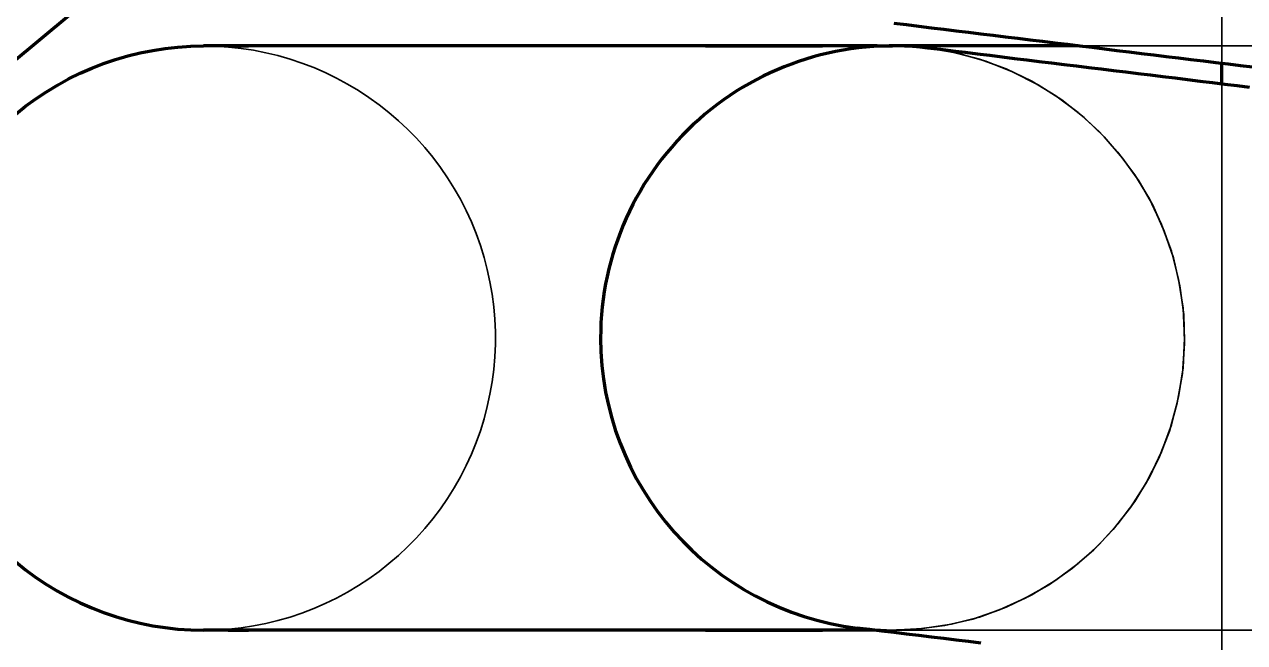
# Model space of a CAD drawing. Header units: millimetres. Extents: x 0 to 2382, y 0 to 420.
# Drawn here: x 148.272 to 153.182, y 161.078 to 163.565 of the extents above; entities that cross this region are included whole.
import ezdxf

# ---------------------------------------------------------------- set-up
doc = ezdxf.new("R2010")
doc.units = ezdxf.units.MM
doc.linetypes.add('IRAM-E-TRAZOS', pattern=[5, 4, -1])
doc.layers.add('01-VISIBLE', color=7, linetype='CONTINUOUS', lineweight=70)
doc.layers.add('02-OCULTA', color=4, linetype='IRAM-E-TRAZOS', lineweight=35)

msp = doc.modelspace()

# ---------------------------------------------------------------- linework, layer by layer
at = {"layer": '01-VISIBLE'}
for p, q in [((148.2216, 163.4102), (148.4519, 163.6025)), ((149.1745, 163.4781), (149.0924, 163.4781)), ((149.0924, 163.4781), (149.1745, 163.4781)), ((151.0134, 163.4781), (149.6453, 163.4781)), ((151.7036, 163.4781), (151.4842, 163.4781)), ((153.0909, 163.325), (153.0909, 163.4075)), ((149.1745, 161.1281), (149.0924, 161.1281)), ((149.0924, 161.1281), (149.1745, 161.1281)), ((151.0134, 161.1281), (149.6453, 161.1281)), ((151.6943, 161.1281), (151.4842, 161.1281))]:
    msp.add_line(p, q, dxfattribs=at)
for points in [[(153.2155, 163.3923), (153.1657, 163.3983), (153.116, 163.4044), (153.0662, 163.4105), (153.0165, 163.4166), (152.9667, 163.4227), (152.917, 163.4287), (152.8672, 163.4348), (152.8175, 163.4409), (152.7677, 163.447), (152.7179, 163.4531), (152.6682, 163.4591), (152.6184, 163.4652), (152.5687, 163.4713), (152.5189, 163.4774), (152.4692, 163.4835), (152.4194, 163.4895), (152.3697, 163.4956), (152.3199, 163.5017), (152.2701, 163.5078), (152.2204, 163.5139), (152.1706, 163.5199), (152.1209, 163.526), (152.0711, 163.5321), (152.0214, 163.5382), (151.9716, 163.5442), (151.9219, 163.5503), (151.8721, 163.5564), (151.8224, 163.5625), (151.7726, 163.5686)], [(148.2375, 163.2032), (148.2774, 163.2353), (148.3188, 163.2656), (148.3614, 163.2941), (148.4052, 163.3207), (148.4502, 163.3454), (148.4962, 163.368), (148.5431, 163.3887), (148.5909, 163.4073), (148.6394, 163.4237), (148.6886, 163.4381), (148.7384, 163.4503), (148.7887, 163.4603), (148.8394, 163.4681), (148.8903, 163.4737), (148.9415, 163.477), (148.9927, 163.4781)], [(149.0924, 163.4781), (149.0758, 163.4781), (149.0592, 163.4781), (149.0425, 163.4781), (149.0259, 163.4781), (149.0093, 163.4781), (148.9927, 163.4781)], [(149.0924, 163.4781), (149.0758, 163.4781), (149.0592, 163.4781), (149.0425, 163.4781), (149.0259, 163.4781), (149.0093, 163.4781), (148.9927, 163.4781)], [(149.6453, 163.4781), (149.593, 163.4781), (149.5407, 163.4781), (149.4884, 163.4781), (149.4361, 163.4781), (149.3838, 163.4781), (149.3315, 163.4781), (149.2792, 163.4781), (149.2268, 163.4781), (149.1745, 163.4781)], [(151.4842, 163.4781), (151.4319, 163.4781), (151.3795, 163.4781), (151.3272, 163.4781), (151.2749, 163.4781), (151.2226, 163.4781), (151.1703, 163.4781), (151.118, 163.4781), (151.0657, 163.4781), (151.0134, 163.4781)], [(151.0134, 163.4781), (151.0657, 163.4781), (151.118, 163.4781), (151.1703, 163.4781), (151.2226, 163.4781), (151.2749, 163.4781), (151.3272, 163.4781), (151.3795, 163.4781), (151.4319, 163.4781), (151.4842, 163.4781)], [(151.7036, 163.4781), (151.714, 163.4781), (151.7243, 163.4781), (151.7347, 163.4781), (151.7451, 163.4781), (151.7555, 163.4781), (151.7659, 163.4781)], [(152.5127, 163.4781), (152.4593, 163.4781), (152.406, 163.4781), (152.3527, 163.4781), (152.2993, 163.4781), (152.246, 163.4781), (152.1926, 163.4781), (152.1393, 163.4781), (152.0859, 163.4781), (152.0326, 163.4781), (151.9792, 163.4781), (151.9259, 163.4781), (151.8725, 163.4781), (151.8192, 163.4781), (151.7659, 163.4781)], [(153.202, 163.3114), (153.1522, 163.3175), (153.1025, 163.3235), (153.0527, 163.3296), (153.003, 163.3357), (152.9532, 163.3418), (152.9035, 163.3479), (152.8537, 163.3539), (152.804, 163.36), (152.7542, 163.3661), (152.7044, 163.3722), (152.6547, 163.3783), (152.6049, 163.3843), (152.5552, 163.3904), (152.5054, 163.3965), (152.4557, 163.4026), (152.4059, 163.4087), (152.3562, 163.4147), (152.3064, 163.4208), (152.2567, 163.4269), (152.2069, 163.433), (152.1571, 163.4391), (152.1074, 163.4451), (152.0576, 163.4512), (152.0079, 163.4573), (151.9581, 163.4634), (151.9084, 163.4695)], [(148.2375, 161.403), (148.2774, 161.3709), (148.3188, 161.3406), (148.3614, 161.3121), (148.4052, 161.2856), (148.4502, 161.2609), (148.4962, 161.2382), (148.5431, 161.2176), (148.5909, 161.199), (148.6394, 161.1825), (148.6886, 161.1682), (148.7384, 161.156), (148.7887, 161.146), (148.8394, 161.1382), (148.8903, 161.1326), (148.9415, 161.1292), (148.9927, 161.1281)], [(149.0924, 161.1281), (149.0758, 161.1281), (149.0592, 161.1281), (149.0425, 161.1281), (149.0259, 161.1281), (149.0093, 161.1281), (148.9927, 161.1281)], [(149.0924, 161.1281), (149.0758, 161.1281), (149.0592, 161.1281), (149.0425, 161.1281), (149.0259, 161.1281), (149.0093, 161.1281), (148.9927, 161.1281)], [(149.6453, 161.1281), (149.593, 161.1281), (149.5407, 161.1281), (149.4884, 161.1281), (149.4361, 161.1281), (149.3838, 161.1281), (149.3315, 161.1281), (149.2792, 161.1281), (149.2268, 161.1281), (149.1745, 161.1281)], [(151.4842, 161.1281), (151.4319, 161.1281), (151.3795, 161.1281), (151.3272, 161.1281), (151.2749, 161.1281), (151.2226, 161.1281), (151.1703, 161.1281), (151.118, 161.1281), (151.0657, 161.1281), (151.0134, 161.1281)], [(151.0134, 161.1281), (151.0657, 161.1281), (151.118, 161.1281), (151.1703, 161.1281), (151.2226, 161.1281), (151.2749, 161.1281), (151.3272, 161.1281), (151.3795, 161.1281), (151.4319, 161.1281), (151.4842, 161.1281)], [(152.1209, 161.076), (152.0711, 161.0821), (152.0214, 161.0882), (151.9716, 161.0942), (151.9219, 161.1003), (151.8721, 161.1064), (151.8224, 161.1125), (151.7726, 161.1186), (151.7228, 161.1246), (151.6731, 161.1307), (151.6233, 161.1368)]]:
    msp.add_lwpolyline(points, dxfattribs=at)
for start, end in [(83.0333, -180), (83.0311, 83.0333), (-180, -96.9667), (180, -96.9667)]:
    msp.add_arc((151.7659, 162.3031), 1.175, start, end, dxfattribs=at)
at = {"layer": '02-OCULTA'}
for p, q in [((153.0909, 165.9781), (153.0909, 155.8781)), ((153.0909, 165.9781), (153.0909, 155.8781)), ((153.0909, 155.8781), (153.0909, 165.9781)), ((153.0909, 163.4075), (153.0909, 165.775)), ((149.6453, 163.4781), (151.0134, 163.4781)), ((151.4842, 163.4781), (151.7036, 163.4781)), ((153.0909, 160.9575), (153.0909, 163.325)), ((149.6453, 161.1281), (151.0134, 161.1281)), ((151.4842, 161.1281), (151.7036, 161.1281)), ((151.7036, 161.1281), (151.6943, 161.1281))]:
    msp.add_line(p, q, dxfattribs=at)
for points in [[(148.9927, 163.4781), (149.0433, 163.477), (149.0937, 163.4738), (149.144, 163.4684), (149.194, 163.4608), (149.2436, 163.451), (149.2928, 163.4392), (149.3414, 163.4252), (149.3893, 163.4092), (149.4365, 163.3911), (149.4829, 163.371), (149.5284, 163.3489), (149.5729, 163.3249), (149.6163, 163.299), (149.6586, 163.2712), (149.6996, 163.2417), (149.7394, 163.2104), (149.7777, 163.1775), (149.8146, 163.1429), (149.85, 163.1067), (149.8837, 163.0691), (149.9159, 163.0301), (149.9463, 162.9897), (149.9749, 162.948), (150.0018, 162.9052), (150.0267, 162.8612), (150.0498, 162.8162), (150.0709, 162.7702), (150.09, 162.7234), (150.1071, 162.6758), (150.1221, 162.6275), (150.135, 162.5787), (150.1458, 162.5293), (150.1544, 162.4794), (150.1609, 162.4293), (150.1653, 162.3789), (150.1675, 162.3284), (150.1675, 162.2779), (150.1653, 162.2273), (150.1609, 162.177), (150.1544, 162.1268), (150.1458, 162.077), (150.135, 162.0276), (150.1221, 161.9787), (150.1071, 161.9304), (150.09, 161.8828), (150.0709, 161.836), (150.0498, 161.7901), (150.0267, 161.7451), (150.0018, 161.7011), (149.9749, 161.6582), (149.9463, 161.6166), (149.9159, 161.5762), (149.8837, 161.5371), (149.85, 161.4995), (149.8146, 161.4634), (149.7777, 161.4288), (149.7394, 161.3958), (149.6996, 161.3646), (149.6586, 161.335), (149.6163, 161.3073), (149.5729, 161.2814), (149.5284, 161.2573), (149.4829, 161.2353), (149.4365, 161.2152), (149.3893, 161.1971), (149.3414, 161.181), (149.2928, 161.1671), (149.2436, 161.1552), (149.194, 161.1455), (149.144, 161.1379), (149.0937, 161.1325), (149.0433, 161.1292), (148.9927, 161.1281)], [(149.1745, 163.4781), (149.2268, 163.4781), (149.2792, 163.4781), (149.3315, 163.4781), (149.3838, 163.4781), (149.4361, 163.4781), (149.4884, 163.4781), (149.5407, 163.4781), (149.593, 163.4781), (149.6453, 163.4781)], [(151.7036, 163.4781), (151.714, 163.4781), (151.7243, 163.4781), (151.7347, 163.4781), (151.7451, 163.4781), (151.7555, 163.4781), (151.7659, 163.4781)], [(153.2148, 163.4781), (153.1647, 163.4781), (153.1145, 163.4781), (153.0644, 163.4781), (153.0142, 163.4781), (152.9641, 163.4781), (152.9139, 163.4781), (152.8638, 163.4781), (152.8136, 163.4781), (152.7635, 163.4781), (152.7133, 163.4781), (152.6632, 163.4781), (152.613, 163.4781), (152.5628, 163.4781), (152.5127, 163.4781)], [(149.1745, 161.1281), (149.2268, 161.1281), (149.2792, 161.1281), (149.3315, 161.1281), (149.3838, 161.1281), (149.4361, 161.1281), (149.4884, 161.1281), (149.5407, 161.1281), (149.593, 161.1281), (149.6453, 161.1281)], [(151.7036, 161.1281), (151.714, 161.1281), (151.7243, 161.1281), (151.7347, 161.1281), (151.7451, 161.1281), (151.7555, 161.1281), (151.7659, 161.1281)], [(151.7036, 161.1281), (151.714, 161.1281), (151.7243, 161.1281), (151.7347, 161.1281), (151.7451, 161.1281), (151.7555, 161.1281), (151.7659, 161.1281)], [(153.2195, 161.1281), (153.1694, 161.1281), (153.1192, 161.1281), (153.0691, 161.1281), (153.019, 161.1281), (152.9689, 161.1281), (152.9187, 161.1281), (152.8686, 161.1281), (152.8185, 161.1281), (152.7684, 161.1281), (152.7182, 161.1281), (152.6681, 161.1281), (152.618, 161.1281), (152.5679, 161.1281), (152.5177, 161.1281), (152.4676, 161.1281), (152.4175, 161.1281), (152.3674, 161.1281), (152.3172, 161.1281), (152.2671, 161.1281), (152.217, 161.1281), (152.1669, 161.1281), (152.1167, 161.1281), (152.0666, 161.1281), (152.0165, 161.1281), (151.9664, 161.1281), (151.9162, 161.1281), (151.8661, 161.1281), (151.816, 161.1281), (151.7659, 161.1281)]]:
    msp.add_lwpolyline(points, dxfattribs=at)
for start, end in [(90, 180), (90, 180), (90, 180), (-96.9667, 83.0311), (-90, 90), (-90, 90), (-90, 90), (180, -90), (180, -90), (-96.9667, -90)]:
    msp.add_arc((151.7659, 162.3031), 1.175, start, end, dxfattribs=at)

doc.saveas('drawing.dxf')
